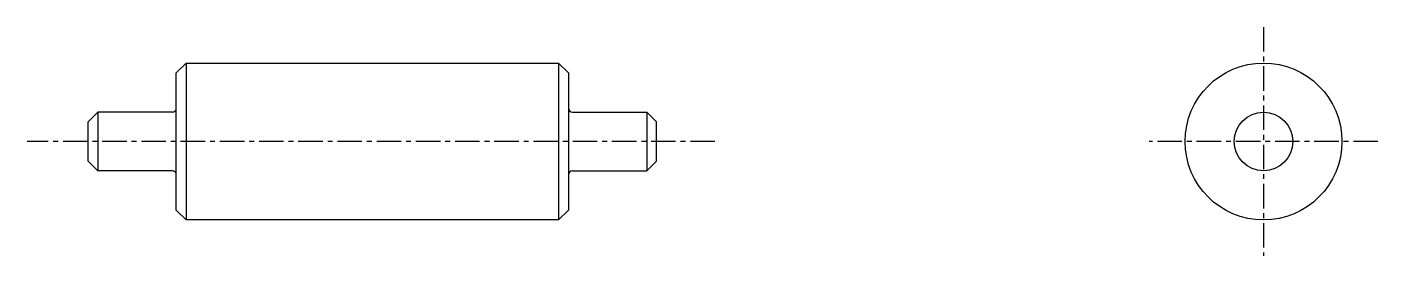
# Model space of a CAD drawing. Extents: x 81.6 to 160.8, y 85.5 to 180.5.
# Drawn here: x 91.9 to 160.8, y 168.9 to 180.5 of the extents above; entities outside this region: 2.
import ezdxf

# ---------------------------------------------------------------- set-up
doc = ezdxf.new("R2010")
doc.units = 0
doc.linetypes.add('CENTER', pattern=[2, 1.25, -0.25, 0.25, -0.25])
doc.layers.get('0').update_dxf_attribs({"linetype": 'CONTINUOUS'})
doc.layers.add('CENTER', color=1, linetype='CENTER')

msp = doc.modelspace()

# ---------------------------------------------------------------- linework, layer by layer
for p, q in [((99.485, 178.193), (99.985, 178.693)), ((99.985, 178.693), (118.985, 178.693)), ((99.985, 178.693), (99.985, 170.693)), ((118.985, 178.693), (118.985, 170.693)), ((118.985, 178.693), (119.485, 178.193)), ((99.485, 171.193), (99.485, 178.193)), ((119.485, 178.193), (119.485, 171.193)), ((99.985, 176.693), (99.985, 176.693)), ((94.985, 175.693), (95.485, 176.193)), ((123.985, 175.693), (123.485, 176.193)), ((94.985, 173.693), (94.985, 175.693)), ((123.985, 173.693), (123.985, 175.693)), ((99.985, 174.693), (99.985, 174.693)), ((94.985, 173.693), (95.485, 173.193)), ((123.985, 173.693), (123.485, 173.193)), ((99.985, 170.693), (99.485, 171.193)), ((119.485, 171.193), (118.985, 170.693)), ((118.985, 170.693), (99.985, 170.693))]:
    msp.add_line(p, q)
at = {"color": 7}
for p, q in [((95.485, 176.193), (95.485, 173.193)), ((123.485, 176.193), (123.485, 173.193))]:
    msp.add_line(p, q, dxfattribs=at)
at = {"color": 7, "linetype": 'CONTINUOUS'}
for p, q in [((99.285, 176.193), (95.485, 176.193)), ((119.685, 176.193), (123.485, 176.193)), ((99.285, 173.193), (95.485, 173.193)), ((119.685, 173.193), (123.485, 173.193))]:
    msp.add_line(p, q, dxfattribs=at)
msp.add_circle((154.94, 174.693), 4)
at = {"linetype": 'CONTINUOUS'}
msp.add_circle((154.94, 174.693), 1.5, dxfattribs=at)
for centre, start, end in [((99.285, 176.393), 270, 0), ((119.685, 176.393), 180, 270), ((99.285, 172.993), 0, 90), ((119.685, 172.993), 90, 180)]:
    msp.add_arc(centre, 0.2, start, end)
at = {"layer": 'CENTER', "color": 1, "linetype": 'CENTER'}
for p, q in [((154.94, 180.531), (154.94, 168.854)), ((126.955, 174.693), (91.87, 174.693)), ((160.778, 174.693), (149.101, 174.693))]:
    msp.add_line(p, q, dxfattribs=at)

# ---------------------------------------------------------------- texts
for s, p in [('SFRQ 8-20-F4.5-P3-T4.5-Q3', (81.336, 101.585)), ('SFRQ08', (81.336, 86.585))]:
    msp.add_text(s, height=4).set_placement(p)

doc.saveas('drawing.dxf')
